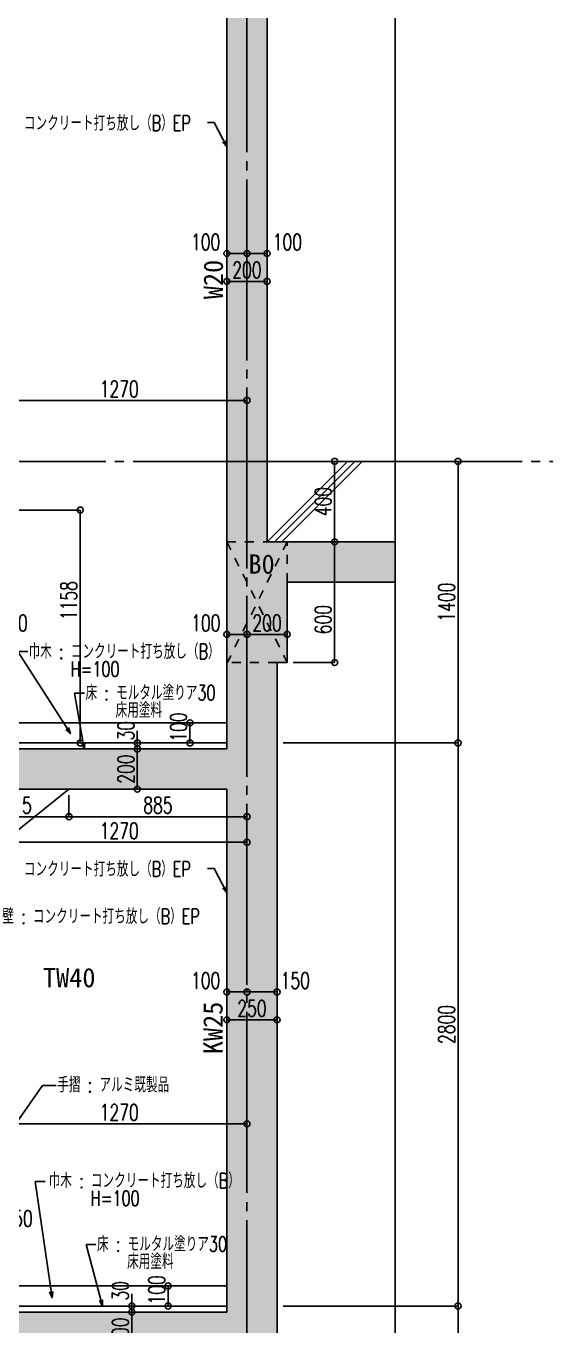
# Model space of a CAD drawing. Extents: x -229451 to 47804, y -161247 to 19812.
# Drawn here: x 29034 to 31620, y 5353 to 11817 of the extents above; entities that cross this region are included whole.
import ezdxf
from ezdxf.enums import TextEntityAlignment as Align

# ---------------------------------------------------------------- set-up
doc = ezdxf.new("R2010")
doc.units = 0
doc.header["$LTSCALE"] = 450
doc.linetypes.add('CENTER2', pattern=[2.3, 2, -0.1, 0.1, -0.1])
doc.linetypes.add('HIDDEN3', pattern=[0.2, 0.1, -0.1])
doc.layers.get('0').update_dxf_attribs({"linetype": 'CONTINUOUS'})
doc.layers.get('DEFPOINTS').update_dxf_attribs({"linetype": 'CONTINUOUS'})
doc.layers.add('E0_図面枠B_OFF', color=255, linetype='CONTINUOUS', plot=False)
for name, color, linetype in [('E1_文字A', 3, 'CONTINUOUS'), ('G1_ハッチング', 251, 'CONTINUOUS'), ('G2_ハッチング', 243, 'CONTINUOUS'), ('H寸法', 3, 'CONTINUOUS'), ('IA_通芯', 12, 'CENTER2'), ('IB_壁芯', 2, 'CENTER2'), ('ID1_躯体', 7, 'CONTINUOUS'), ('ID2_構造体', 8, 'HIDDEN3'), ('ID7_打放し表示', 231, 'UTILDN'), ('JA2_梁記号', 4, 'CONTINUOUS'), ('JA4_壁記号', 4, 'CONTINUOUS'), ('JB1_仕上線A', 130, 'CONTINUOUS'), ('JB1_仕上線B_細線', 51, 'CONTINUOUS'), ('JB4_巾木', 21, 'CONTINUOUS'), ('KA1_躯体見下線', 113, 'CONTINUOUS')]:
    doc.layers.add(name, color=color, linetype=linetype)
doc.styles.add('toda-A (0.7)', font='romans.shx', dxfattribs={"width": 0.7, "bigfont": 'extfont.shx'})
doc.styles.add('toda-G', font='')
doc.styles.get('toda-G').set_extended_font_data('MS Gothic')
doc.linetypes.add('UTILDN', pattern='A,5e-13,[130,ltypeshp.shx,S=0.45,R=0,X=0,Y=-0.45],0,-3', length=3)
doc.dimstyles.new('toda 1：30', dxfattribs={"dimscale": 30, "dimtxt": 2.7, "dimasz": 1, "dimexe": 0, "dimexo": 1, "dimgap": 0, "dimtad": 0, "dimdec": 3, "dimzin": 12, "dimdsep": 46, "dimtxsty": 'toda-A (0.7)', "dimblk": 'ORIGIN', "dimcen": 2.5, "dimclrd": 256, "dimclre": 256, "dimclrt": 7, "dimadec": 0, "dimazin": 0, "dimtfac": 1, "dimtdec": 3, "dimtix": 1, "dimtmove": 2, "dimatfit": 3, "dimldrblk": 'ORIGIN', "dimfxl": 0, "dimtvp": 0.7, "dimtolj": 1, "dimtzin": 0, "dimarcsym": 0})

# ---------------------------------------------------------------- blocks, each defined once
blk = doc.blocks.new('_Origin')
at = {"color": 0, "linetype": 'ByBlock', "lineweight": -2}
blk.add_line((0, 0), (-1, 0), dxfattribs=at)
blk.add_circle((0, 0), 0.5, dxfattribs=at)
blk = doc.blocks.new('*D143')
at = {"layer": 'DEFPOINTS', "color": 0, "transparency": 16777216}
for p in [(29560.1, 5422.2), (29593.4, 5422.2), (29593.4, 5222.2)]:
    blk.add_point(p, dxfattribs=at)
at = {"layer": 'H寸法', "linetype": 'CENTER2', "lineweight": -2, "transparency": 16777216}
for p, q in [((29563.4, 5422.2), (29560.1, 5422.2)), ((29563.4, 5222.2), (29560.1, 5222.2))]:
    blk.add_line(p, q, dxfattribs=at)
at = {"layer": 'H寸法', "lineweight": -2, "transparency": 16777216}
blk.add_line((29560.1, 5252.2), (29560.1, 5392.2), dxfattribs=at)
at = {"layer": 'H寸法', "lineweight": -2, "transparency": 16777216, "xscale": 30, "yscale": 30, "zscale": 30}
for p, rotation in [((29560.1, 5422.2), 90), ((29560.1, 5222.2), 270)]:
    blk.add_blockref('_Origin', p, dxfattribs=dict(at, rotation=rotation))
at = {"layer": 'H寸法', "color": 7, "transparency": 16777216, "insert": (29503.4, 5322.2), "char_height": 81, "attachment_point": 5, "rotation": 90, "style": 'toda-A (0.7)'}
blk.add_mtext('\\A1;200', dxfattribs=at)
blk = doc.blocks.new('*D144')
at = {"layer": 'DEFPOINTS', "color": 0, "transparency": 16777216}
for p in [(29560.1, 5452.2), (29593.4, 5452.2), (29593.4, 5422.2)]:
    blk.add_point(p, dxfattribs=at)
at = {"layer": 'H寸法', "lineweight": -2, "transparency": 16777216}
for p, q in [((29560.1, 5482.2), (29560.1, 5512.2)), ((29560.1, 5422.2), (29560.1, 5452.2)), ((29560.1, 5392.2), (29560.1, 5362.2))]:
    blk.add_line(p, q, dxfattribs=at)
at = {"layer": 'H寸法', "linetype": 'CENTER2', "lineweight": -2, "transparency": 16777216}
for p, q in [((29563.4, 5452.2), (29560.1, 5452.2)), ((29563.4, 5422.2), (29560.1, 5422.2))]:
    blk.add_line(p, q, dxfattribs=at)
at = {"layer": 'H寸法', "lineweight": -2, "transparency": 16777216, "xscale": 30, "yscale": 30, "zscale": 30}
for p, rotation in [((29560.1, 5452.2), 270), ((29560.1, 5422.2), 90)]:
    blk.add_blockref('_Origin', p, dxfattribs=dict(at, rotation=rotation))
at = {"layer": 'H寸法', "color": 7, "transparency": 16777216, "insert": (29503.4, 5527.6), "char_height": 81, "attachment_point": 5, "rotation": 90, "style": 'toda-A (0.7)'}
blk.add_mtext('\\A1;30', dxfattribs=at)
blk = doc.blocks.new('*D145')
at = {"layer": 'DEFPOINTS', "color": 0, "transparency": 16777216}
for p in [(28912.3, 5830.7), (28862.3, 5662), (28912.3, 5662)]:
    blk.add_point(p, dxfattribs=at)
at = {"layer": 'H寸法', "lineweight": -2, "transparency": 16777216}
for p, q in [((28832.3, 5830.7), (28802.3, 5830.7)), ((28862.3, 5830.7), (28912.3, 5830.7)), ((28942.3, 5830.7), (28972.3, 5830.7))]:
    blk.add_line(p, q, dxfattribs=at)
at = {"layer": 'H寸法', "linetype": 'CENTER2', "lineweight": -2, "transparency": 16777216}
for p, q in [((28862.3, 5692), (28862.3, 5830.7)), ((28912.3, 5692), (28912.3, 5830.7))]:
    blk.add_line(p, q, dxfattribs=at)
at = {"layer": 'H寸法', "lineweight": -2, "transparency": 16777216, "xscale": 30, "yscale": 30, "zscale": 30}
blk.add_blockref('_Origin', (28862.3, 5830.7), dxfattribs=at)
at = {"layer": 'H寸法', "lineweight": -2, "transparency": 16777216, "xscale": 30, "yscale": 30, "zscale": 30, "rotation": 180}
blk.add_blockref('_Origin', (28912.3, 5830.7), dxfattribs=at)
at = {"layer": 'H寸法', "color": 7, "transparency": 16777216, "insert": (29018.4, 5887.4), "char_height": 81, "attachment_point": 5, "style": 'toda-A (0.7)'}
blk.add_mtext('\\A1;50', dxfattribs=at)
blk = doc.blocks.new('*D152')
at = {"layer": 'DEFPOINTS', "color": 0, "transparency": 16777216}
for p in [(30132.3, 6358.1), (30132.3, 6242), (28862.3, 5652.2)]:
    blk.add_point(p, dxfattribs=at)
at = {"layer": 'H寸法', "linetype": 'CENTER2', "lineweight": -2, "transparency": 16777216}
for p, q in [((28862.3, 5682.2), (28862.3, 6358.1)), ((30132.3, 6272), (30132.3, 6358.1))]:
    blk.add_line(p, q, dxfattribs=at)
at = {"layer": 'H寸法', "lineweight": -2, "transparency": 16777216}
blk.add_line((28892.3, 6358.1), (30102.3, 6358.1), dxfattribs=at)
at = {"layer": 'H寸法', "lineweight": -2, "transparency": 16777216, "xscale": 30, "yscale": 30, "zscale": 30, "rotation": 180}
blk.add_blockref('_Origin', (28862.3, 6358.1), dxfattribs=at)
at = {"layer": 'H寸法', "lineweight": -2, "transparency": 16777216, "xscale": 30, "yscale": 30, "zscale": 30}
blk.add_blockref('_Origin', (30132.3, 6358.1), dxfattribs=at)
at = {"layer": 'H寸法', "color": 7, "transparency": 16777216, "insert": (29497.3, 6414.8), "char_height": 81, "attachment_point": 5, "style": 'toda-A (0.7)'}
blk.add_mtext('\\A1;1270', dxfattribs=at)
blk = doc.blocks.new('*D159')
at = {"layer": 'DEFPOINTS', "color": 0, "transparency": 16777216}
for p in [(28862.3, 8252.2), (30132.3, 7878.3), (30132.3, 7758.3)]:
    blk.add_point(p, dxfattribs=at)
at = {"layer": 'H寸法', "linetype": 'CENTER2', "lineweight": -2, "transparency": 16777216}
for p, q in [((28862.3, 8222.2), (28862.3, 7758.3)), ((30132.3, 7848.3), (30132.3, 7758.3))]:
    blk.add_line(p, q, dxfattribs=at)
at = {"layer": 'H寸法', "lineweight": -2, "transparency": 16777216}
blk.add_line((28892.3, 7758.3), (30102.3, 7758.3), dxfattribs=at)
at = {"layer": 'H寸法', "lineweight": -2, "transparency": 16777216, "xscale": 30, "yscale": 30, "zscale": 30, "rotation": 180}
blk.add_blockref('_Origin', (28862.3, 7758.3), dxfattribs=at)
at = {"layer": 'H寸法', "lineweight": -2, "transparency": 16777216, "xscale": 30, "yscale": 30, "zscale": 30}
blk.add_blockref('_Origin', (30132.3, 7758.3), dxfattribs=at)
at = {"layer": 'H寸法', "color": 7, "transparency": 16777216, "insert": (29497.3, 7815), "char_height": 81, "attachment_point": 5, "style": 'toda-A (0.7)'}
blk.add_mtext('\\A1;1270', dxfattribs=at)
blk = doc.blocks.new('*D160')
at = {"layer": 'DEFPOINTS', "color": 0, "transparency": 16777216}
for p in [(30132.3, 9955.5), (30132.3, 9782.8), (28862.3, 8452.2)]:
    blk.add_point(p, dxfattribs=at)
at = {"layer": 'H寸法', "linetype": 'CENTER2', "lineweight": -2, "transparency": 16777216}
for p, q in [((28862.3, 8482.2), (28862.3, 9955.5)), ((30132.3, 9812.8), (30132.3, 9955.5))]:
    blk.add_line(p, q, dxfattribs=at)
at = {"layer": 'H寸法', "lineweight": -2, "transparency": 16777216}
blk.add_line((28892.3, 9955.5), (30102.3, 9955.5), dxfattribs=at)
at = {"layer": 'H寸法', "lineweight": -2, "transparency": 16777216, "xscale": 30, "yscale": 30, "zscale": 30, "rotation": 180}
blk.add_blockref('_Origin', (28862.3, 9955.5), dxfattribs=at)
at = {"layer": 'H寸法', "lineweight": -2, "transparency": 16777216, "xscale": 30, "yscale": 30, "zscale": 30}
blk.add_blockref('_Origin', (30132.3, 9955.5), dxfattribs=at)
at = {"layer": 'H寸法', "color": 7, "transparency": 16777216, "insert": (29497.3, 10012.2), "char_height": 81, "attachment_point": 5, "style": 'toda-A (0.7)'}
blk.add_mtext('\\A1;1270', dxfattribs=at)
blk = doc.blocks.new('*D175')
at = {"layer": 'DEFPOINTS', "color": 0, "transparency": 16777216}
for p in [(28912.3, 8792), (28862.3, 8764.2), (28912.3, 8748.4)]:
    blk.add_point(p, dxfattribs=at)
at = {"layer": 'H寸法', "lineweight": -2, "transparency": 16777216}
for p, q in [((28832.3, 8792), (28802.3, 8792)), ((28862.3, 8792), (28912.3, 8792)), ((28942.3, 8792), (28972.3, 8792))]:
    blk.add_line(p, q, dxfattribs=at)
at = {"layer": 'H寸法', "linetype": 'CENTER2', "lineweight": -2, "transparency": 16777216}
for p, q in [((28862.3, 8794.2), (28862.3, 8792)), ((28912.3, 8778.4), (28912.3, 8792))]:
    blk.add_line(p, q, dxfattribs=at)
at = {"layer": 'H寸法', "lineweight": -2, "transparency": 16777216, "xscale": 30, "yscale": 30, "zscale": 30}
blk.add_blockref('_Origin', (28862.3, 8792), dxfattribs=at)
at = {"layer": 'H寸法', "lineweight": -2, "transparency": 16777216, "xscale": 30, "yscale": 30, "zscale": 30, "rotation": 180}
blk.add_blockref('_Origin', (28912.3, 8792), dxfattribs=at)
at = {"layer": 'H寸法', "color": 7, "transparency": 16777216, "insert": (28993.9, 8848.7), "char_height": 81, "attachment_point": 5, "style": 'toda-A (0.7)'}
blk.add_mtext('\\A1;50', dxfattribs=at)
blk = doc.blocks.new('*D197')
at = {"layer": 'DEFPOINTS', "color": 0, "transparency": 16777216}
for p in [(29554.2, 8222.2), (29587.4, 8222.2), (29554.2, 8022.2)]:
    blk.add_point(p, dxfattribs=at)
at = {"layer": 'H寸法', "linetype": 'CENTER2', "lineweight": -2, "transparency": 16777216}
for p, q in [((29584.2, 8222.2), (29587.4, 8222.2)), ((29584.2, 8022.2), (29587.4, 8022.2))]:
    blk.add_line(p, q, dxfattribs=at)
at = {"layer": 'H寸法', "lineweight": -2, "transparency": 16777216}
blk.add_line((29587.4, 8052.2), (29587.4, 8192.2), dxfattribs=at)
at = {"layer": 'H寸法', "lineweight": -2, "transparency": 16777216, "xscale": 30, "yscale": 30, "zscale": 30}
for p, rotation in [((29587.4, 8222.2), 90), ((29587.4, 8022.2), 270)]:
    blk.add_blockref('_Origin', p, dxfattribs=dict(at, rotation=rotation))
at = {"layer": 'H寸法', "color": 7, "transparency": 16777216, "insert": (29530.7, 8122.2), "char_height": 81, "attachment_point": 5, "rotation": 90, "style": 'toda-A (0.7)'}
blk.add_mtext('\\A1;200', dxfattribs=at)
blk = doc.blocks.new('*D198')
at = {"layer": 'DEFPOINTS', "color": 0, "transparency": 16777216}
for p in [(29554.2, 8252.2), (29554.2, 8222.2), (29587.4, 8252.2)]:
    blk.add_point(p, dxfattribs=at)
at = {"layer": 'H寸法', "lineweight": -2, "transparency": 16777216}
for p, q in [((29587.4, 8282.2), (29587.4, 8312.2)), ((29587.4, 8222.2), (29587.4, 8252.2)), ((29587.4, 8192.2), (29587.4, 8162.2))]:
    blk.add_line(p, q, dxfattribs=at)
at = {"layer": 'H寸法', "linetype": 'CENTER2', "lineweight": -2, "transparency": 16777216}
for p, q in [((29584.2, 8252.2), (29587.4, 8252.2)), ((29584.2, 8222.2), (29587.4, 8222.2))]:
    blk.add_line(p, q, dxfattribs=at)
at = {"layer": 'H寸法', "lineweight": -2, "transparency": 16777216, "xscale": 30, "yscale": 30, "zscale": 30}
for p, rotation in [((29587.4, 8252.2), 270), ((29587.4, 8222.2), 90)]:
    blk.add_blockref('_Origin', p, dxfattribs=dict(at, rotation=rotation))
at = {"layer": 'H寸法', "color": 7, "transparency": 16777216, "insert": (29530.7, 8313.1), "char_height": 81, "attachment_point": 5, "rotation": 90, "style": 'toda-A (0.7)'}
blk.add_mtext('\\A1;30', dxfattribs=at)
blk = doc.blocks.new('*D245')
at = {"layer": 'DEFPOINTS', "color": 0, "transparency": 16777216}
for p in [(29692.2, 5552.2), (29740.5, 5552.2), (29692.2, 5452.2)]:
    blk.add_point(p, dxfattribs=at)
at = {"layer": 'H寸法', "linetype": 'CENTER2', "lineweight": -2, "transparency": 16777216}
for p, q in [((29722.2, 5552.2), (29740.5, 5552.2)), ((29722.2, 5452.2), (29740.5, 5452.2))]:
    blk.add_line(p, q, dxfattribs=at)
at = {"layer": 'H寸法', "lineweight": -2, "transparency": 16777216}
blk.add_line((29740.5, 5482.2), (29740.5, 5522.2), dxfattribs=at)
at = {"layer": 'H寸法', "lineweight": -2, "transparency": 16777216, "xscale": 30, "yscale": 30, "zscale": 30}
for p, rotation in [((29740.5, 5552.2), 90), ((29740.5, 5452.2), 270)]:
    blk.add_blockref('_Origin', p, dxfattribs=dict(at, rotation=rotation))
at = {"layer": 'H寸法', "color": 7, "transparency": 16777216, "insert": (29683.8, 5532.2), "char_height": 81, "attachment_point": 5, "rotation": 90, "style": 'toda-A (0.7)'}
blk.add_mtext('\\A1;100', dxfattribs=at)
blk = doc.blocks.new('*D247')
at = {"layer": 'DEFPOINTS', "color": 0, "transparency": 16777216}
for p in [(29793.8, 8352.2), (29848.8, 8352.2), (29793.8, 8252.2)]:
    blk.add_point(p, dxfattribs=at)
at = {"layer": 'H寸法', "linetype": 'CENTER2', "lineweight": -2, "transparency": 16777216}
for p, q in [((29823.8, 8352.2), (29848.8, 8352.2)), ((29823.8, 8252.2), (29848.8, 8252.2))]:
    blk.add_line(p, q, dxfattribs=at)
at = {"layer": 'H寸法', "lineweight": -2, "transparency": 16777216}
blk.add_line((29848.8, 8282.2), (29848.8, 8322.2), dxfattribs=at)
at = {"layer": 'H寸法', "lineweight": -2, "transparency": 16777216, "xscale": 30, "yscale": 30, "zscale": 30}
for p, rotation in [((29848.8, 8352.2), 90), ((29848.8, 8252.2), 270)]:
    blk.add_blockref('_Origin', p, dxfattribs=dict(at, rotation=rotation))
at = {"layer": 'H寸法', "color": 7, "transparency": 16777216, "insert": (29792.1, 8331), "char_height": 81, "attachment_point": 5, "rotation": 90, "style": 'toda-A (0.7)'}
blk.add_mtext('\\A1;100', dxfattribs=at)
blk = doc.blocks.new('*D253')
at = {"layer": 'DEFPOINTS', "color": 0, "transparency": 16777216}
for p in [(30282.3, 6875.3), (30032.3, 6838.1), (30282.3, 6827.2)]:
    blk.add_point(p, dxfattribs=at)
at = {"layer": 'H寸法', "linetype": 'CENTER2', "lineweight": -2, "transparency": 16777216}
for p, q in [((30032.3, 6868.1), (30032.3, 6875.3)), ((30282.3, 6857.2), (30282.3, 6875.3))]:
    blk.add_line(p, q, dxfattribs=at)
at = {"layer": 'H寸法', "lineweight": -2, "transparency": 16777216}
blk.add_line((30062.3, 6875.3), (30252.3, 6875.3), dxfattribs=at)
at = {"layer": 'H寸法', "lineweight": -2, "transparency": 16777216, "xscale": 30, "yscale": 30, "zscale": 30, "rotation": 180}
blk.add_blockref('_Origin', (30032.3, 6875.3), dxfattribs=at)
at = {"layer": 'H寸法', "lineweight": -2, "transparency": 16777216, "xscale": 30, "yscale": 30, "zscale": 30}
blk.add_blockref('_Origin', (30282.3, 6875.3), dxfattribs=at)
at = {"layer": 'H寸法', "color": 7, "transparency": 16777216, "insert": (30157.3, 6932), "char_height": 81, "attachment_point": 5, "style": 'toda-A (0.7)'}
blk.add_mtext('\\A1;250', dxfattribs=at)
blk = doc.blocks.new('*D254')
at = {"layer": 'DEFPOINTS', "color": 0, "transparency": 16777216}
for p in [(30032.3, 6995.8), (30132.3, 7013.8), (30132.3, 7000.8)]:
    blk.add_point(p, dxfattribs=at)
at = {"layer": 'H寸法', "linetype": 'CENTER2', "lineweight": -2, "transparency": 16777216}
for p, q in [((30032.3, 7025.8), (30032.3, 7013.8)), ((30132.3, 7030.8), (30132.3, 7013.8))]:
    blk.add_line(p, q, dxfattribs=at)
at = {"layer": 'H寸法', "lineweight": -2, "transparency": 16777216}
blk.add_line((30062.3, 7013.8), (30102.3, 7013.8), dxfattribs=at)
at = {"layer": 'H寸法', "lineweight": -2, "transparency": 16777216, "xscale": 30, "yscale": 30, "zscale": 30, "rotation": 180}
blk.add_blockref('_Origin', (30032.3, 7013.8), dxfattribs=at)
at = {"layer": 'H寸法', "lineweight": -2, "transparency": 16777216, "xscale": 30, "yscale": 30, "zscale": 30}
blk.add_blockref('_Origin', (30132.3, 7013.8), dxfattribs=at)
at = {"layer": 'H寸法', "color": 7, "transparency": 16777216, "insert": (29927, 7070.5), "char_height": 81, "attachment_point": 5, "style": 'toda-A (0.7)'}
blk.add_mtext('\\A1;100', dxfattribs=at)
blk = doc.blocks.new('*D255')
at = {"layer": 'DEFPOINTS', "color": 0, "transparency": 16777216}
for p in [(30132.3, 6982.7), (30282.3, 7013.8), (30282.3, 6982.7)]:
    blk.add_point(p, dxfattribs=at)
at = {"layer": 'H寸法', "linetype": 'CENTER2', "lineweight": -2, "transparency": 16777216}
for p, q in [((30132.3, 7012.7), (30132.3, 7013.8)), ((30282.3, 7012.7), (30282.3, 7013.8))]:
    blk.add_line(p, q, dxfattribs=at)
at = {"layer": 'H寸法', "lineweight": -2, "transparency": 16777216}
blk.add_line((30162.3, 7013.8), (30252.3, 7013.8), dxfattribs=at)
at = {"layer": 'H寸法', "lineweight": -2, "transparency": 16777216, "xscale": 30, "yscale": 30, "zscale": 30, "rotation": 180}
blk.add_blockref('_Origin', (30132.3, 7013.8), dxfattribs=at)
at = {"layer": 'H寸法', "lineweight": -2, "transparency": 16777216, "xscale": 30, "yscale": 30, "zscale": 30}
blk.add_blockref('_Origin', (30282.3, 7013.8), dxfattribs=at)
at = {"layer": 'H寸法', "color": 7, "transparency": 16777216, "insert": (30372.8, 7070.5), "char_height": 81, "attachment_point": 5, "style": 'toda-A (0.7)'}
blk.add_mtext('\\A1;150', dxfattribs=at)
blk = doc.blocks.new('*D256')
at = {"layer": 'DEFPOINTS', "color": 0, "transparency": 16777216}
for p in [(30232.3, 10547.4), (30032.3, 10510.2), (30232.3, 10499.3)]:
    blk.add_point(p, dxfattribs=at)
at = {"layer": 'H寸法', "linetype": 'CENTER2', "lineweight": -2, "transparency": 16777216}
for p, q in [((30032.3, 10540.2), (30032.3, 10547.4)), ((30232.3, 10529.3), (30232.3, 10547.4))]:
    blk.add_line(p, q, dxfattribs=at)
at = {"layer": 'H寸法', "lineweight": -2, "transparency": 16777216}
blk.add_line((30062.3, 10547.4), (30202.3, 10547.4), dxfattribs=at)
at = {"layer": 'H寸法', "lineweight": -2, "transparency": 16777216, "xscale": 30, "yscale": 30, "zscale": 30, "rotation": 180}
blk.add_blockref('_Origin', (30032.3, 10547.4), dxfattribs=at)
at = {"layer": 'H寸法', "lineweight": -2, "transparency": 16777216, "xscale": 30, "yscale": 30, "zscale": 30}
blk.add_blockref('_Origin', (30232.3, 10547.4), dxfattribs=at)
at = {"layer": 'H寸法', "color": 7, "transparency": 16777216, "insert": (30132.3, 10604.1), "char_height": 81, "attachment_point": 5, "style": 'toda-A (0.7)'}
blk.add_mtext('\\A1;200', dxfattribs=at)
blk = doc.blocks.new('*D257')
at = {"layer": 'DEFPOINTS', "color": 0, "transparency": 16777216}
for p in [(30032.3, 10667.9), (30132.3, 10686), (30132.3, 10672.9)]:
    blk.add_point(p, dxfattribs=at)
at = {"layer": 'H寸法', "linetype": 'CENTER2', "lineweight": -2, "transparency": 16777216}
for p, q in [((30032.3, 10697.9), (30032.3, 10686)), ((30132.3, 10702.9), (30132.3, 10686))]:
    blk.add_line(p, q, dxfattribs=at)
at = {"layer": 'H寸法', "lineweight": -2, "transparency": 16777216}
blk.add_line((30062.3, 10686), (30102.3, 10686), dxfattribs=at)
at = {"layer": 'H寸法', "lineweight": -2, "transparency": 16777216, "xscale": 30, "yscale": 30, "zscale": 30, "rotation": 180}
blk.add_blockref('_Origin', (30032.3, 10686), dxfattribs=at)
at = {"layer": 'H寸法', "lineweight": -2, "transparency": 16777216, "xscale": 30, "yscale": 30, "zscale": 30}
blk.add_blockref('_Origin', (30132.3, 10686), dxfattribs=at)
at = {"layer": 'H寸法', "color": 7, "transparency": 16777216, "insert": (29927, 10742.7), "char_height": 81, "attachment_point": 5, "style": 'toda-A (0.7)'}
blk.add_mtext('\\A1;100', dxfattribs=at)
blk = doc.blocks.new('*D258')
at = {"layer": 'DEFPOINTS', "color": 0, "transparency": 16777216}
for p in [(30232.3, 10686), (30132.3, 10654.8), (30232.3, 10654.8)]:
    blk.add_point(p, dxfattribs=at)
at = {"layer": 'H寸法', "linetype": 'CENTER2', "lineweight": -2, "transparency": 16777216}
for p, q in [((30132.3, 10684.8), (30132.3, 10686)), ((30232.3, 10684.8), (30232.3, 10686))]:
    blk.add_line(p, q, dxfattribs=at)
at = {"layer": 'H寸法', "lineweight": -2, "transparency": 16777216}
blk.add_line((30162.3, 10686), (30202.3, 10686), dxfattribs=at)
at = {"layer": 'H寸法', "lineweight": -2, "transparency": 16777216, "xscale": 30, "yscale": 30, "zscale": 30, "rotation": 180}
blk.add_blockref('_Origin', (30132.3, 10686), dxfattribs=at)
at = {"layer": 'H寸法', "lineweight": -2, "transparency": 16777216, "xscale": 30, "yscale": 30, "zscale": 30}
blk.add_blockref('_Origin', (30232.3, 10686), dxfattribs=at)
at = {"layer": 'H寸法', "color": 7, "transparency": 16777216, "insert": (30333.2, 10742.7), "char_height": 81, "attachment_point": 5, "style": 'toda-A (0.7)'}
blk.add_mtext('\\A1;100', dxfattribs=at)
blk = doc.blocks.new('*D267')
at = {"layer": 'DEFPOINTS', "color": 0, "transparency": 16777216}
for p in [(30332.3, 8792), (30132.3, 8715.1), (30332.3, 8715.1)]:
    blk.add_point(p, dxfattribs=at)
at = {"layer": 'H寸法', "linetype": 'CENTER2', "lineweight": -2, "transparency": 16777216}
for p, q in [((30132.3, 8745.1), (30132.3, 8792)), ((30332.3, 8745.1), (30332.3, 8792))]:
    blk.add_line(p, q, dxfattribs=at)
at = {"layer": 'H寸法', "lineweight": -2, "transparency": 16777216}
blk.add_line((30162.3, 8792), (30302.3, 8792), dxfattribs=at)
at = {"layer": 'H寸法', "lineweight": -2, "transparency": 16777216, "xscale": 30, "yscale": 30, "zscale": 30, "rotation": 180}
blk.add_blockref('_Origin', (30132.3, 8792), dxfattribs=at)
at = {"layer": 'H寸法', "lineweight": -2, "transparency": 16777216, "xscale": 30, "yscale": 30, "zscale": 30}
blk.add_blockref('_Origin', (30332.3, 8792), dxfattribs=at)
at = {"layer": 'H寸法', "color": 7, "transparency": 16777216, "insert": (30232.3, 8848.7), "char_height": 81, "attachment_point": 5, "style": 'toda-A (0.7)'}
blk.add_mtext('\\A1;200', dxfattribs=at)
blk = doc.blocks.new('*D268')
at = {"layer": 'DEFPOINTS', "color": 0, "transparency": 16777216}
for p in [(30032.3, 8792), (30032.3, 8715.1), (30132.3, 8715.1)]:
    blk.add_point(p, dxfattribs=at)
at = {"layer": 'H寸法', "linetype": 'CENTER2', "lineweight": -2, "transparency": 16777216}
for p, q in [((30032.3, 8745.1), (30032.3, 8792)), ((30132.3, 8745.1), (30132.3, 8792))]:
    blk.add_line(p, q, dxfattribs=at)
at = {"layer": 'H寸法', "lineweight": -2, "transparency": 16777216}
blk.add_line((30102.3, 8792), (30062.3, 8792), dxfattribs=at)
at = {"layer": 'H寸法', "lineweight": -2, "transparency": 16777216, "xscale": 30, "yscale": 30, "zscale": 30, "rotation": 180}
blk.add_blockref('_Origin', (30032.3, 8792), dxfattribs=at)
at = {"layer": 'H寸法', "lineweight": -2, "transparency": 16777216, "xscale": 30, "yscale": 30, "zscale": 30}
blk.add_blockref('_Origin', (30132.3, 8792), dxfattribs=at)
at = {"layer": 'H寸法', "color": 7, "transparency": 16777216, "insert": (29927.9, 8848.7), "char_height": 81, "attachment_point": 5, "style": 'toda-A (0.7)'}
blk.add_mtext('\\A1;100', dxfattribs=at)
blk = doc.blocks.new('*D269')
at = {"layer": 'DEFPOINTS', "color": 0, "transparency": 16777216}
for p in [(30490.4, 9252.2), (30332.3, 8652.2), (30568.1, 8652.2)]:
    blk.add_point(p, dxfattribs=at)
at = {"layer": 'H寸法', "linetype": 'CENTER2', "lineweight": -2, "transparency": 16777216}
for p, q in [((30520.4, 9252.2), (30568.1, 9252.2)), ((30362.3, 8652.2), (30568.1, 8652.2))]:
    blk.add_line(p, q, dxfattribs=at)
at = {"layer": 'H寸法', "lineweight": -2, "transparency": 16777216}
blk.add_line((30568.1, 9222.2), (30568.1, 8682.2), dxfattribs=at)
at = {"layer": 'H寸法', "lineweight": -2, "transparency": 16777216, "xscale": 30, "yscale": 30, "zscale": 30}
for p, rotation in [((30568.1, 9252.2), 90), ((30568.1, 8652.2), 270)]:
    blk.add_blockref('_Origin', p, dxfattribs=dict(at, rotation=rotation))
at = {"layer": 'H寸法', "color": 7, "transparency": 16777216, "insert": (30511.4, 8865.1), "char_height": 81, "attachment_point": 5, "rotation": 90, "style": 'toda-A (0.7)'}
blk.add_mtext('\\A1;600', dxfattribs=at)
blk = doc.blocks.new('*D270')
at = {"layer": 'DEFPOINTS', "color": 0, "transparency": 16777216}
for p in [(30531.1, 9652.2), (30568.1, 9652.2), (30490.4, 9252.2)]:
    blk.add_point(p, dxfattribs=at)
at = {"layer": 'H寸法', "linetype": 'CENTER2', "lineweight": -2, "transparency": 16777216}
for p, q in [((30561.1, 9652.2), (30568.1, 9652.2)), ((30520.4, 9252.2), (30568.1, 9252.2))]:
    blk.add_line(p, q, dxfattribs=at)
at = {"layer": 'H寸法', "lineweight": -2, "transparency": 16777216}
blk.add_line((30568.1, 9282.2), (30568.1, 9622.2), dxfattribs=at)
at = {"layer": 'H寸法', "lineweight": -2, "transparency": 16777216, "xscale": 30, "yscale": 30, "zscale": 30}
for p, rotation in [((30568.1, 9652.2), 90), ((30568.1, 9252.2), 270)]:
    blk.add_blockref('_Origin', p, dxfattribs=dict(at, rotation=rotation))
at = {"layer": 'H寸法', "color": 7, "transparency": 16777216, "insert": (30511.4, 9452.2), "char_height": 81, "attachment_point": 5, "rotation": 90, "style": 'toda-A (0.7)'}
blk.add_mtext('\\A1;400', dxfattribs=at)
blk = doc.blocks.new('*D293')
at = {"layer": 'DEFPOINTS', "color": 0, "transparency": 16777216}
for p in [(28912.3, 9410.4), (29295, 8252.2), (29303.4, 8252.2)]:
    blk.add_point(p, dxfattribs=at)
at = {"layer": 'H寸法', "linetype": 'CENTER2', "lineweight": -2, "transparency": 16777216}
for p, q in [((28942.3, 9410.4), (29303.4, 9410.4)), ((29325, 8252.2), (29303.4, 8252.2))]:
    blk.add_line(p, q, dxfattribs=at)
at = {"layer": 'H寸法', "lineweight": -2, "transparency": 16777216}
blk.add_line((29303.4, 9380.4), (29303.4, 8282.2), dxfattribs=at)
at = {"layer": 'H寸法', "lineweight": -2, "transparency": 16777216, "xscale": 30, "yscale": 30, "zscale": 30}
for p, rotation in [((29303.4, 9410.4), 90), ((29303.4, 8252.2), 270)]:
    blk.add_blockref('_Origin', p, dxfattribs=dict(at, rotation=rotation))
at = {"layer": 'H寸法', "color": 7, "transparency": 16777216, "insert": (29246.7, 8959.5), "char_height": 81, "attachment_point": 5, "rotation": 90, "style": 'toda-A (0.7)'}
blk.add_mtext('\\A1;1158', dxfattribs=at)
blk = doc.blocks.new('*D414')
at = {"layer": 'DEFPOINTS', "color": 0, "transparency": 16777216}
for p in [(29247.4, 8022.2), (30132.3, 7931.4), (30132.3, 7885.4)]:
    blk.add_point(p, dxfattribs=at)
at = {"layer": 'H寸法', "linetype": 'CENTER2', "lineweight": -2, "transparency": 16777216}
for p, q in [((29247.4, 7992.2), (29247.4, 7885.4)), ((30132.3, 7901.4), (30132.3, 7885.4))]:
    blk.add_line(p, q, dxfattribs=at)
at = {"layer": 'H寸法', "lineweight": -2, "transparency": 16777216}
blk.add_line((29277.4, 7885.4), (30102.3, 7885.4), dxfattribs=at)
at = {"layer": 'H寸法', "lineweight": -2, "transparency": 16777216, "xscale": 30, "yscale": 30, "zscale": 30, "rotation": 180}
blk.add_blockref('_Origin', (29247.4, 7885.4), dxfattribs=at)
at = {"layer": 'H寸法', "lineweight": -2, "transparency": 16777216, "xscale": 30, "yscale": 30, "zscale": 30}
blk.add_blockref('_Origin', (30132.3, 7885.4), dxfattribs=at)
at = {"layer": 'H寸法', "color": 7, "transparency": 16777216, "insert": (29689.8, 7942.1), "char_height": 81, "attachment_point": 5, "style": 'toda-A (0.7)'}
blk.add_mtext('\\A1;885', dxfattribs=at)
blk = doc.blocks.new('*D415')
at = {"layer": 'DEFPOINTS', "color": 0, "transparency": 16777216}
for p in [(28732.2, 8022.2), (29247.4, 8022.2), (28732.2, 7885.4)]:
    blk.add_point(p, dxfattribs=at)
at = {"layer": 'H寸法', "linetype": 'CENTER2', "lineweight": -2, "transparency": 16777216}
for p, q in [((28732.2, 7992.2), (28732.2, 7885.4)), ((29247.4, 7992.2), (29247.4, 7885.4))]:
    blk.add_line(p, q, dxfattribs=at)
at = {"layer": 'H寸法', "lineweight": -2, "transparency": 16777216}
blk.add_line((29217.4, 7885.4), (28762.2, 7885.4), dxfattribs=at)
at = {"layer": 'H寸法', "lineweight": -2, "transparency": 16777216, "xscale": 30, "yscale": 30, "zscale": 30, "rotation": 180}
blk.add_blockref('_Origin', (28732.2, 7885.4), dxfattribs=at)
at = {"layer": 'H寸法', "lineweight": -2, "transparency": 16777216, "xscale": 30, "yscale": 30, "zscale": 30}
blk.add_blockref('_Origin', (29247.4, 7885.4), dxfattribs=at)
at = {"layer": 'H寸法', "color": 7, "transparency": 16777216, "insert": (28989.8, 7942.1), "char_height": 81, "attachment_point": 5, "style": 'toda-A (0.7)'}
blk.add_mtext('\\A1;515', dxfattribs=at)
blk = doc.blocks.new('*D499')
at = {"layer": 'DEFPOINTS', "color": 0, "transparency": 16777216}
for p in [(30282.3, 5452.2), (31182, 5452.2), (31052.1, 2652.2)]:
    blk.add_point(p, dxfattribs=at)
at = {"layer": 'H寸法', "linetype": 'CENTER2', "lineweight": -2, "transparency": 16777216}
for p, q in [((30312.3, 5452.2), (31182, 5452.2)), ((31082.1, 2652.2), (31182, 2652.2))]:
    blk.add_line(p, q, dxfattribs=at)
at = {"layer": 'H寸法', "lineweight": -2, "transparency": 16777216}
blk.add_line((31182, 2682.2), (31182, 5422.2), dxfattribs=at)
at = {"layer": 'H寸法', "lineweight": -2, "transparency": 16777216, "xscale": 30, "yscale": 30, "zscale": 30}
for p, rotation in [((31182, 5452.2), 90), ((31182, 2652.2), 270)]:
    blk.add_blockref('_Origin', p, dxfattribs=dict(at, rotation=rotation))
at = {"layer": 'H寸法', "color": 7, "transparency": 16777216, "insert": (31125.3, 4052.2), "char_height": 81, "attachment_point": 5, "rotation": 90, "style": 'toda-A (0.7)'}
blk.add_mtext('\\A1;2800', dxfattribs=at)
blk = doc.blocks.new('*D500')
at = {"layer": 'DEFPOINTS', "color": 0, "transparency": 16777216}
for p in [(30282.3, 8252.2), (31182, 8252.2), (30282.3, 5452.2)]:
    blk.add_point(p, dxfattribs=at)
at = {"layer": 'H寸法', "linetype": 'CENTER2', "lineweight": -2, "transparency": 16777216}
for p, q in [((30312.3, 8252.2), (31182, 8252.2)), ((30312.3, 5452.2), (31182, 5452.2))]:
    blk.add_line(p, q, dxfattribs=at)
at = {"layer": 'H寸法', "lineweight": -2, "transparency": 16777216}
blk.add_line((31182, 5482.2), (31182, 8222.2), dxfattribs=at)
at = {"layer": 'H寸法', "lineweight": -2, "transparency": 16777216, "xscale": 30, "yscale": 30, "zscale": 30}
for p, rotation in [((31182, 8252.2), 90), ((31182, 5452.2), 270)]:
    blk.add_blockref('_Origin', p, dxfattribs=dict(at, rotation=rotation))
at = {"layer": 'H寸法', "color": 7, "transparency": 16777216, "insert": (31125.3, 6852.2), "char_height": 81, "attachment_point": 5, "rotation": 90, "style": 'toda-A (0.7)'}
blk.add_mtext('\\A1;2800', dxfattribs=at)
blk = doc.blocks.new('*D502')
at = {"layer": 'DEFPOINTS', "color": 0, "transparency": 16777216}
for p in [(30834.7, 9652.2), (31182, 9652.2), (30282.3, 8252.2)]:
    blk.add_point(p, dxfattribs=at)
at = {"layer": 'H寸法', "linetype": 'CENTER2', "lineweight": -2, "transparency": 16777216}
for p, q in [((30864.7, 9652.2), (31182, 9652.2)), ((30312.3, 8252.2), (31182, 8252.2))]:
    blk.add_line(p, q, dxfattribs=at)
at = {"layer": 'H寸法', "lineweight": -2, "transparency": 16777216}
blk.add_line((31182, 8282.2), (31182, 9622.2), dxfattribs=at)
at = {"layer": 'H寸法', "lineweight": -2, "transparency": 16777216, "xscale": 30, "yscale": 30, "zscale": 30}
for p, rotation in [((31182, 9652.2), 90), ((31182, 8252.2), 270)]:
    blk.add_blockref('_Origin', p, dxfattribs=dict(at, rotation=rotation))
at = {"layer": 'H寸法', "color": 7, "transparency": 16777216, "insert": (31125.3, 8952.2), "char_height": 81, "attachment_point": 5, "rotation": 90, "style": 'toda-A (0.7)'}
blk.add_mtext('\\A1;1400', dxfattribs=at)

msp = doc.modelspace()

# ---------------------------------------------------------------- hatches: boundary and pattern name
at = {"layer": 'G1_ハッチング'}
h = msp.add_hatch(color=256, dxfattribs=at)
h.paths.add_polyline_path([(26182.3146, 1352.1917), (26332.3146, 1352.1917), (26332.3146, 2352.1917), (27332.3146, 2352.1917), (27332.3146, 1652.1917), (27732.3146, 1652.1917), (27732.3146, 2052.1917), (28732.3146, 2052.1917), (28732.3146, 1652.1917), (29132.3146, 1652.1917), (29132.3146, 2052.1917), (30869.8511, 2052.1917), (30869.8511, 2652.1917), (30282.3146, 2652.1917), (30282.3146, 4852.1917), (30869.8511, 4852.1917), (30869.8511, 5002.1917), (30282.3146, 5002.1917), (30282.3146, 8652.1917), (30332.3146, 8652.1917), (30332.3146, 9052.1917), (30869.8511, 9052.1917), (30869.8511, 9252.1917), (30232.3146, 9252.1917), (30232.3146, 14452.1917), (30869.8511, 14452.1917), (30869.8511, 14652.1917), (25732.3146, 14652.1917), (25732.3146, 14829.4418), (25432.3146, 14829.4418), (25432.3146, 14761.1917), (22293.6109, 14722.7785), (22293.6109, 14522.4846), (22782.3146, 14528.4184), (22782.3146, 13752.1917), (23282.3146, 13752.1917), (23282.3146, 14534.4184), (23832.3146, 14541.0917), (23832.3146, 11763.2949), (23842.4002, 11752.1917), (23922.3146, 11752.1917), (23922.3146, 11792.1917), (24032.3146, 11792.1917), (24032.3146, 14543.5917), (25432.3146, 14560.5917), (25432.3146, 11788.2949), (25442.4002, 11777.1917), (25622.3146, 11777.1917), (25622.3146, 11817.1917), (25732.3146, 11817.1917), (25732.3146, 13452.1917), (26282.3146, 13452.1917), (26282.3146, 14452.1917), (29932.3146, 14452.1917), (29932.3146, 13952.1917), (30032.3146, 13952.1917), (30032.3146, 8222.1917), (28802.3146, 8222.1917), (28832.3146, 8422.1917), (28552.3146, 8422.1917), (28582.3146, 8622.1917), (28302.3146, 8622.1917), (28332.3146, 8822.1917), (28052.3146, 8822.1917), (28082.3146, 9022.1917), (27802.3146, 9022.1917), (27832.3146, 9222.1917), (27552.3146, 9222.1917), (27582.3146, 9422.1917), (27302.3146, 9422.1917), (27332.3146, 9622.1917), (25732.3146, 9622.1917), (25732.3146, 9652.1917), (25432.3146, 9652.1917), (25432.3146, 9252.1917), (24032.3146, 9252.1917), (24032.3146, 9652.1917), (23832.3146, 9652.1917), (23832.3146, 9252.1917), (22293.6109, 9252.1917), (22293.6109, 9052.1917), (22832.3146, 9052.1917), (22832.3146, 8552.1917), (23257.3146, 8552.1917), (23257.3146, 2652.1917), (22293.6109, 2652.1917), (22293.6109, 2355.8917), (22832.3146, 2355.8917), (22832.3146, 1652.1917), (23232.3146, 1652.1917), (23232.3146, 2352.1917), (25532.3146, 2352.1917), (25532.3146, 1352.1917), (25682.3146, 1352.1917), (25682.3146, 79.2917), (26182.3146, 79.2917)])
h.paths.add_polyline_path([(23507.3146, 2652.1917), (23507.3146, 9052.1917), (25582.3146, 9052.1917), (25582.3146, 8052.1917), (25807.3146, 8052.1917), (25807.3146, 5663.2949), (25817.4002, 5652.1917), (26047.229, 5652.1917), (26057.3146, 5663.2949), (26057.3146, 6622.1917), (26982.1584, 6622.1917), (28732.1584, 5222.1917), (30032.3146, 5222.1917), (30032.3146, 2652.1917)], flags=17)
h.paths.add_polyline_path([(28802.3146, 5422.1917), (28832.3146, 5622.1917), (28552.3146, 5622.1917), (28582.3146, 5822.1917), (28302.3146, 5822.1917), (28332.3146, 6022.1917), (28052.3146, 6022.1917), (28082.3146, 6222.1917), (27802.3146, 6222.1917), (27832.3146, 6422.1917), (27552.3146, 6422.1917), (27582.3146, 6622.1917), (27302.3146, 6622.1917), (27332.3146, 6822.1917), (26057.3146, 6822.1917), (26057.3146, 8052.1917), (26282.3146, 8052.1917), (26282.3146, 9422.1917), (26982.1584, 9422.1917), (28732.1584, 8022.1917), (30032.3146, 8022.1917), (30032.3146, 5422.1917)], flags=16)
at = {"layer": 'G2_ハッチング', "linetype": 'Continuous'}
h = msp.add_hatch(dxfattribs=at)
h.set_pattern_fill('RC1', color=5, scale=50, pattern_type=2)
h.set_pattern_definition([(45, (30428.5, 9447.4), (-530.3, 530.3), []), (45, (30464.7, 9447.4), (-530.3, 530.3), []), (45, (30501, 9447.4), (-530.3, 530.3), [])])
h.paths.add_polyline_path([(30233.4008, 9652.1917), (30233.4008, 9252.1917), (30869.8511, 9252.1917), (30869.8511, 9652.1917)])

# ---------------------------------------------------------------- linework, layer by layer
at = {"layer": 'E0_図面枠B_OFF'}
msp.add_lwpolyline([(21678.6864, 14979.7808), (30869.8511, 14979.7808), (30869.8511, 1209.2987), (21678.6864, 1209.2987)], close=True, dxfattribs=at)
at = {"layer": 'IA_通芯'}
msp.add_line((34606.1026, 9652.1917), (21281.6776, 9652.1917), dxfattribs=at)
at = {"layer": 'IB_壁芯'}
msp.add_line((30132.3146, 15194.3535), (30132.3146, -625.1084), dxfattribs=at)
at = {"layer": 'ID1_躯体'}
for p, q in [((30232.3146, 14452.1917), (30232.3146, 9252.1917)), ((30032.3146, 13952.1917), (30032.3146, 8222.1917)), ((30232.3146, 9252.1917), (30869.8511, 9252.1917)), ((30332.3146, 9052.1917), (30869.8511, 9052.1917)), ((30332.3146, 9052.1917), (30332.3146, 8652.1917)), ((30282.3146, 8652.1917), (30282.3146, 5002.1917)), ((30282.3146, 8652.1917), (30332.3146, 8652.1917)), ((28802.3146, 8222.1917), (30032.3146, 8222.1917)), ((28732.1584, 8022.1917), (30032.3146, 8022.1917)), ((30032.3146, 8022.1917), (30032.3146, 5422.1917)), ((28802.3146, 5422.1917), (30032.3146, 5422.1917))]:
    msp.add_line(p, q, dxfattribs=at)
at = {"layer": 'ID2_構造体'}
for p, q in [((30032.3146, 9252.1917), (30232.3146, 9252.1917)), ((30032.3146, 9252.1917), (30332.3146, 8652.1917)), ((30332.3146, 9252.1917), (30035.4725, 8652.1917)), ((30332.3146, 9052.1917), (30332.3146, 9252.1917)), ((30282.3146, 8652.1917), (30032.3146, 8652.1917))]:
    msp.add_line(p, q, dxfattribs=at)
at = {"layer": 'ID7_打放し表示', "ltscale": 0.1}
for points in [[(30869.8511, 14452.1917), (30232.3146, 14452.1917), (30232.3146, 9652.1917)], [(30032.3146, 8864.6831), (30032.3146, 13952.1917)], [(30032.3146, 5422.1917), (30032.3146, 8022.1917), (28732.1584, 8022.1917), (26982.1584, 9422.1917), (26282.3146, 9422.1917), (26282.3146, 8052.1917)]]:
    msp.add_lwpolyline(points, dxfattribs=at)
at = {"layer": 'JB1_仕上線A'}
for p, q in [((28832.3146, 8252.1917), (30032.3146, 8252.1917)), ((28832.3146, 5452.1917), (30032.3146, 5452.1917))]:
    msp.add_line(p, q, dxfattribs=at)
at = {"layer": 'JB1_仕上線B_細線'}
msp.add_line((30232.3146, 9652.1917), (30869.8511, 9652.1917), dxfattribs=at)
at = {"layer": 'JB4_巾木'}
for p, q in [((28912.3146, 8352.1917), (30032.3146, 8352.1917)), ((28912.3146, 5552.1917), (30032.3146, 5552.1917))]:
    msp.add_line(p, q, dxfattribs=at)
at = {"layer": 'KA1_躯体見下線'}
msp.add_line((29247.3553, 8022.1917), (28362.3146, 7314.1958), dxfattribs=at)

# ---------------------------------------------------------------- texts
at = {"layer": 'E1_文字A', "color": 3, "linetype": 'ByBlock', "style": 'toda-A (0.7)', "width": 0.7}
for s, p in [('壁 : コンクリート打ち放し（B）EP', (28871.3434, 11296.686)), ('巾木 : コンクリート打ち放し（B）', (29046.6149, 8669.4934)), ('H=100', (29255.7624, 8581.8738)), ('床 : モルタル塗りア30', (29329.6231, 8464.1696)), ('床用塗料', (29479.4158, 8377.0929)), ('壁 : コンクリート打ち放し（B）EP', (28871.3434, 7587.3517)), ('壁 : コンクリート打ち放し（B）EP', (28915.8138, 7352.3342)), ('手摺 : アルミ既製品', (29189.1581, 6514.5245)), ('巾木 : コンクリート打ち放し（B）', (29146.6812, 6038.3103)), ('H=100', (29355.8287, 5950.6907)), ('床 : モルタル塗りア30', (29386.9245, 5722.8629)), ('床用塗料', (29536.7172, 5635.7862))]:
    msp.add_text(s, height=75, dxfattribs=at).set_placement(p)
at = {"layer": 'JA2_梁記号', "style": 'toda-G'}
msp.add_text('B0', height=96, dxfattribs=at).set_placement((30139.8443, 9093.7386))
at = {"layer": 'JA4_壁記号', "style": 'toda-G'}
for s, p in [('W20', (29916.9437, 10556.7136)), ('KW25', (29915.2207, 6835.029))]:
    msp.add_text(s, height=96, rotation=90, dxfattribs=at).set_placement(p, align=Align.TOP_CENTER)
msp.add_text('TW40', height=96, dxfattribs=at).set_placement((29248.7482, 7133.2528), align=Align.TOP_CENTER)

# ---------------------------------------------------------------- dimensions: what is measured, and where the dimension line sits
at = {"layer": 'H寸法'}
for base, p1, p2, picture, middle in [((30132.3146, 10685.9545), (30032.3146, 10667.8793), (30132.3146, 10672.9004), '*D257', (29926.992, 10742.6545)), ((30232.3146, 10685.9545), (30132.3146, 10654.8252), (30232.3146, 10654.8252), '*D258', (30333.2331, 10742.6545)), ((28912.3146, 8792.015), (28862.3146, 8764.1795), (28912.3146, 8748.3903), '*D175', (28993.9018, 8848.715)), ((30032.3146, 8792.015), (30132.3146, 8715.0561), (30032.3146, 8715.0561), '*D268', (29927.8985, 8848.715)), ((30132.3146, 7013.8404), (30032.3146, 6995.7652), (30132.3146, 7000.7862), '*D254', (29926.992, 7070.5404)), ((30282.3146, 7013.8404), (30132.3146, 6982.711), (30282.3146, 6982.711), '*D255', (30372.7737, 7070.5404)), ((28912.3146, 5830.6508), (28862.3146, 5661.9604), (28912.3146, 5661.9604), '*D145', (29018.3585, 5887.3508))]:
    dim = msp.add_linear_dim(base=base, p1=p1, p2=p2, dimstyle='toda 1：30', override={"dimfxl": 0}, dxfattribs=at)
    dim.commit()
    dim.dimension.update_dxf_attribs({"geometry": picture, "text_midpoint": middle, "dimtype": 160})
for base, p1, p2, override, picture, middle in [((30232.3146, 10547.3791), (30032.3146, 10510.2247), (30232.3146, 10499.3058), {"dimfxl": 0}, '*D256', (30132.3146, 10604.0791)), ((30132.3146, 9955.5221), (28862.3146, 8452.1917), (30132.3146, 9782.7677), {"dimfxl": 0}, '*D160', (29497.3146, 10012.2221)), ((30332.3146, 8792.015), (30132.3146, 8715.0561), (30332.3146, 8715.0561), {"dimfxl": 0}, '*D267', (30232.3146, 8848.715)), ((30132.3146, 7758.3181), (28862.3146, 8252.1917), (30132.3146, 7878.3019), {"dimfxl": 0}, '*D159', (29497.3146, 7815.0181)), ((28732.1584, 7885.4446), (29247.3553, 8022.1917), (28732.1584, 8022.1917), {"dimdec": 0, "dimfxl": 0}, '*D415', (28989.7568, 7942.1446)), ((30132.3146, 7885.4446), (29247.3553, 8022.1917), (30132.3146, 7931.3845), {"dimdec": 0, "dimfxl": 0}, '*D414', (29689.8349, 7942.1446)), ((30282.3146, 6875.265), (30032.3146, 6838.1106), (30282.3146, 6827.1917), {"dimfxl": 0}, '*D253', (30157.3146, 6931.965)), ((30132.3146, 6358.1128), (28862.3146, 5652.1917), (30132.3146, 6242.0202), {"dimfxl": 0}, '*D152', (29497.3146, 6414.8128))]:
    dim = msp.add_linear_dim(base=base, p1=p1, p2=p2, dimstyle='toda 1：30', override=override, dxfattribs=at)
    dim.commit()
    dim.dimension.update_dxf_attribs({"geometry": picture, "text_midpoint": middle})
for base, p1, p2, picture, middle in [((31182.0284, 9652.1917), (30282.3146, 8252.1917), (30834.6836, 9652.1917), '*D502', (31125.3284, 8952.1917)), ((30568.0616, 9652.1917), (30490.4497, 9252.1917), (30531.0573, 9652.1917), '*D270', (30511.3616, 9452.1917)), ((29587.4013, 8222.1917), (29554.1531, 8022.1917), (29554.1531, 8222.1917), '*D197', (29530.7013, 8122.1917)), ((31182.0284, 8252.1917), (30282.3146, 5452.1917), (30282.3146, 8252.1917), '*D500', (31125.3284, 6852.1917)), ((29560.1353, 5422.1917), (29593.4381, 5222.1917), (29593.4381, 5422.1917), '*D143', (29503.4353, 5322.1917)), ((31182.0284, 5452.1917), (31052.1038, 2652.1917), (30282.3146, 5452.1917), '*D499', (31125.3284, 4052.1917))]:
    dim = msp.add_linear_dim(base=base, p1=p1, p2=p2, angle=90, dimstyle='toda 1：30', override={"dimfxl": 0}, dxfattribs=at)
    dim.commit()
    dim.dimension.update_dxf_attribs({"geometry": picture, "text_midpoint": middle})
for base, p1, p2, override, picture, middle in [((29303.3799, 8252.1917), (28912.3146, 9410.3678), (29294.989, 8252.1917), {"dimdec": 0, "dimfxl": 0}, '*D293', (29246.6799, 8959.5079)), ((30568.0616, 8652.1917), (30490.4497, 9252.1917), (30332.3146, 8652.1917), {"dimfxl": 0}, '*D269', (30511.3616, 8865.1238)), ((29848.7876, 8352.1917), (29793.8205, 8252.1917), (29793.8205, 8352.1917), {"dimfxl": 0}, '*D247', (29792.0876, 8330.9688)), ((29587.4013, 8252.1917), (29554.1531, 8222.1917), (29554.1531, 8252.1917), {"dimfxl": 0}, '*D198', (29530.7013, 8313.12)), ((29740.4557, 5552.1917), (29692.2269, 5452.1917), (29692.2269, 5552.1917), {"dimfxl": 0}, '*D245', (29683.7557, 5532.1875)), ((29560.1353, 5452.1917), (29593.4381, 5422.1917), (29593.4381, 5452.1917), {"dimfxl": 0}, '*D144', (29503.4353, 5527.5953))]:
    dim = msp.add_linear_dim(base=base, p1=p1, p2=p2, angle=90, dimstyle='toda 1：30', override=override, dxfattribs=at)
    dim.commit()
    dim.dimension.update_dxf_attribs({"geometry": picture, "text_midpoint": middle, "dimtype": 160})

# ---------------------------------------------------------------- leaders
at = {"layer": 'E1_文字A', "color": 3, "linetype": 'ByBlock'}
for points in [[(30032.3146, 11215.7161), (29969.4888, 11337.8254), (29936.8258, 11337.8254)], [(29254.9049, 8298.7643), (28992.7263, 8706.0844), (29042.7263, 8706.0844)], [(29323.6039, 8222.1917), (29275.7853, 8499.8368), (29324.0791, 8499.8368)], [(30032.3146, 7506.3818), (29969.4888, 7628.4912), (29936.8258, 7628.4912)], [(28932.0603, 6285.2982), (29116.5689, 6548.8594), (29183.5721, 6548.8594)], [(29163.1948, 5493.6547), (29078.6756, 6070.6094), (29128.6756, 6070.6094)], [(29413.8406, 5452.1917), (29333.0867, 5758.5301), (29381.3805, 5758.5301)]]:
    msp.add_leader(points, dimstyle='toda 1：30', override={"dimasz": 1, "dimclrd": 256, "dimldrblk": 'Open30'}, dxfattribs=at)

doc.saveas('drawing.dxf')
